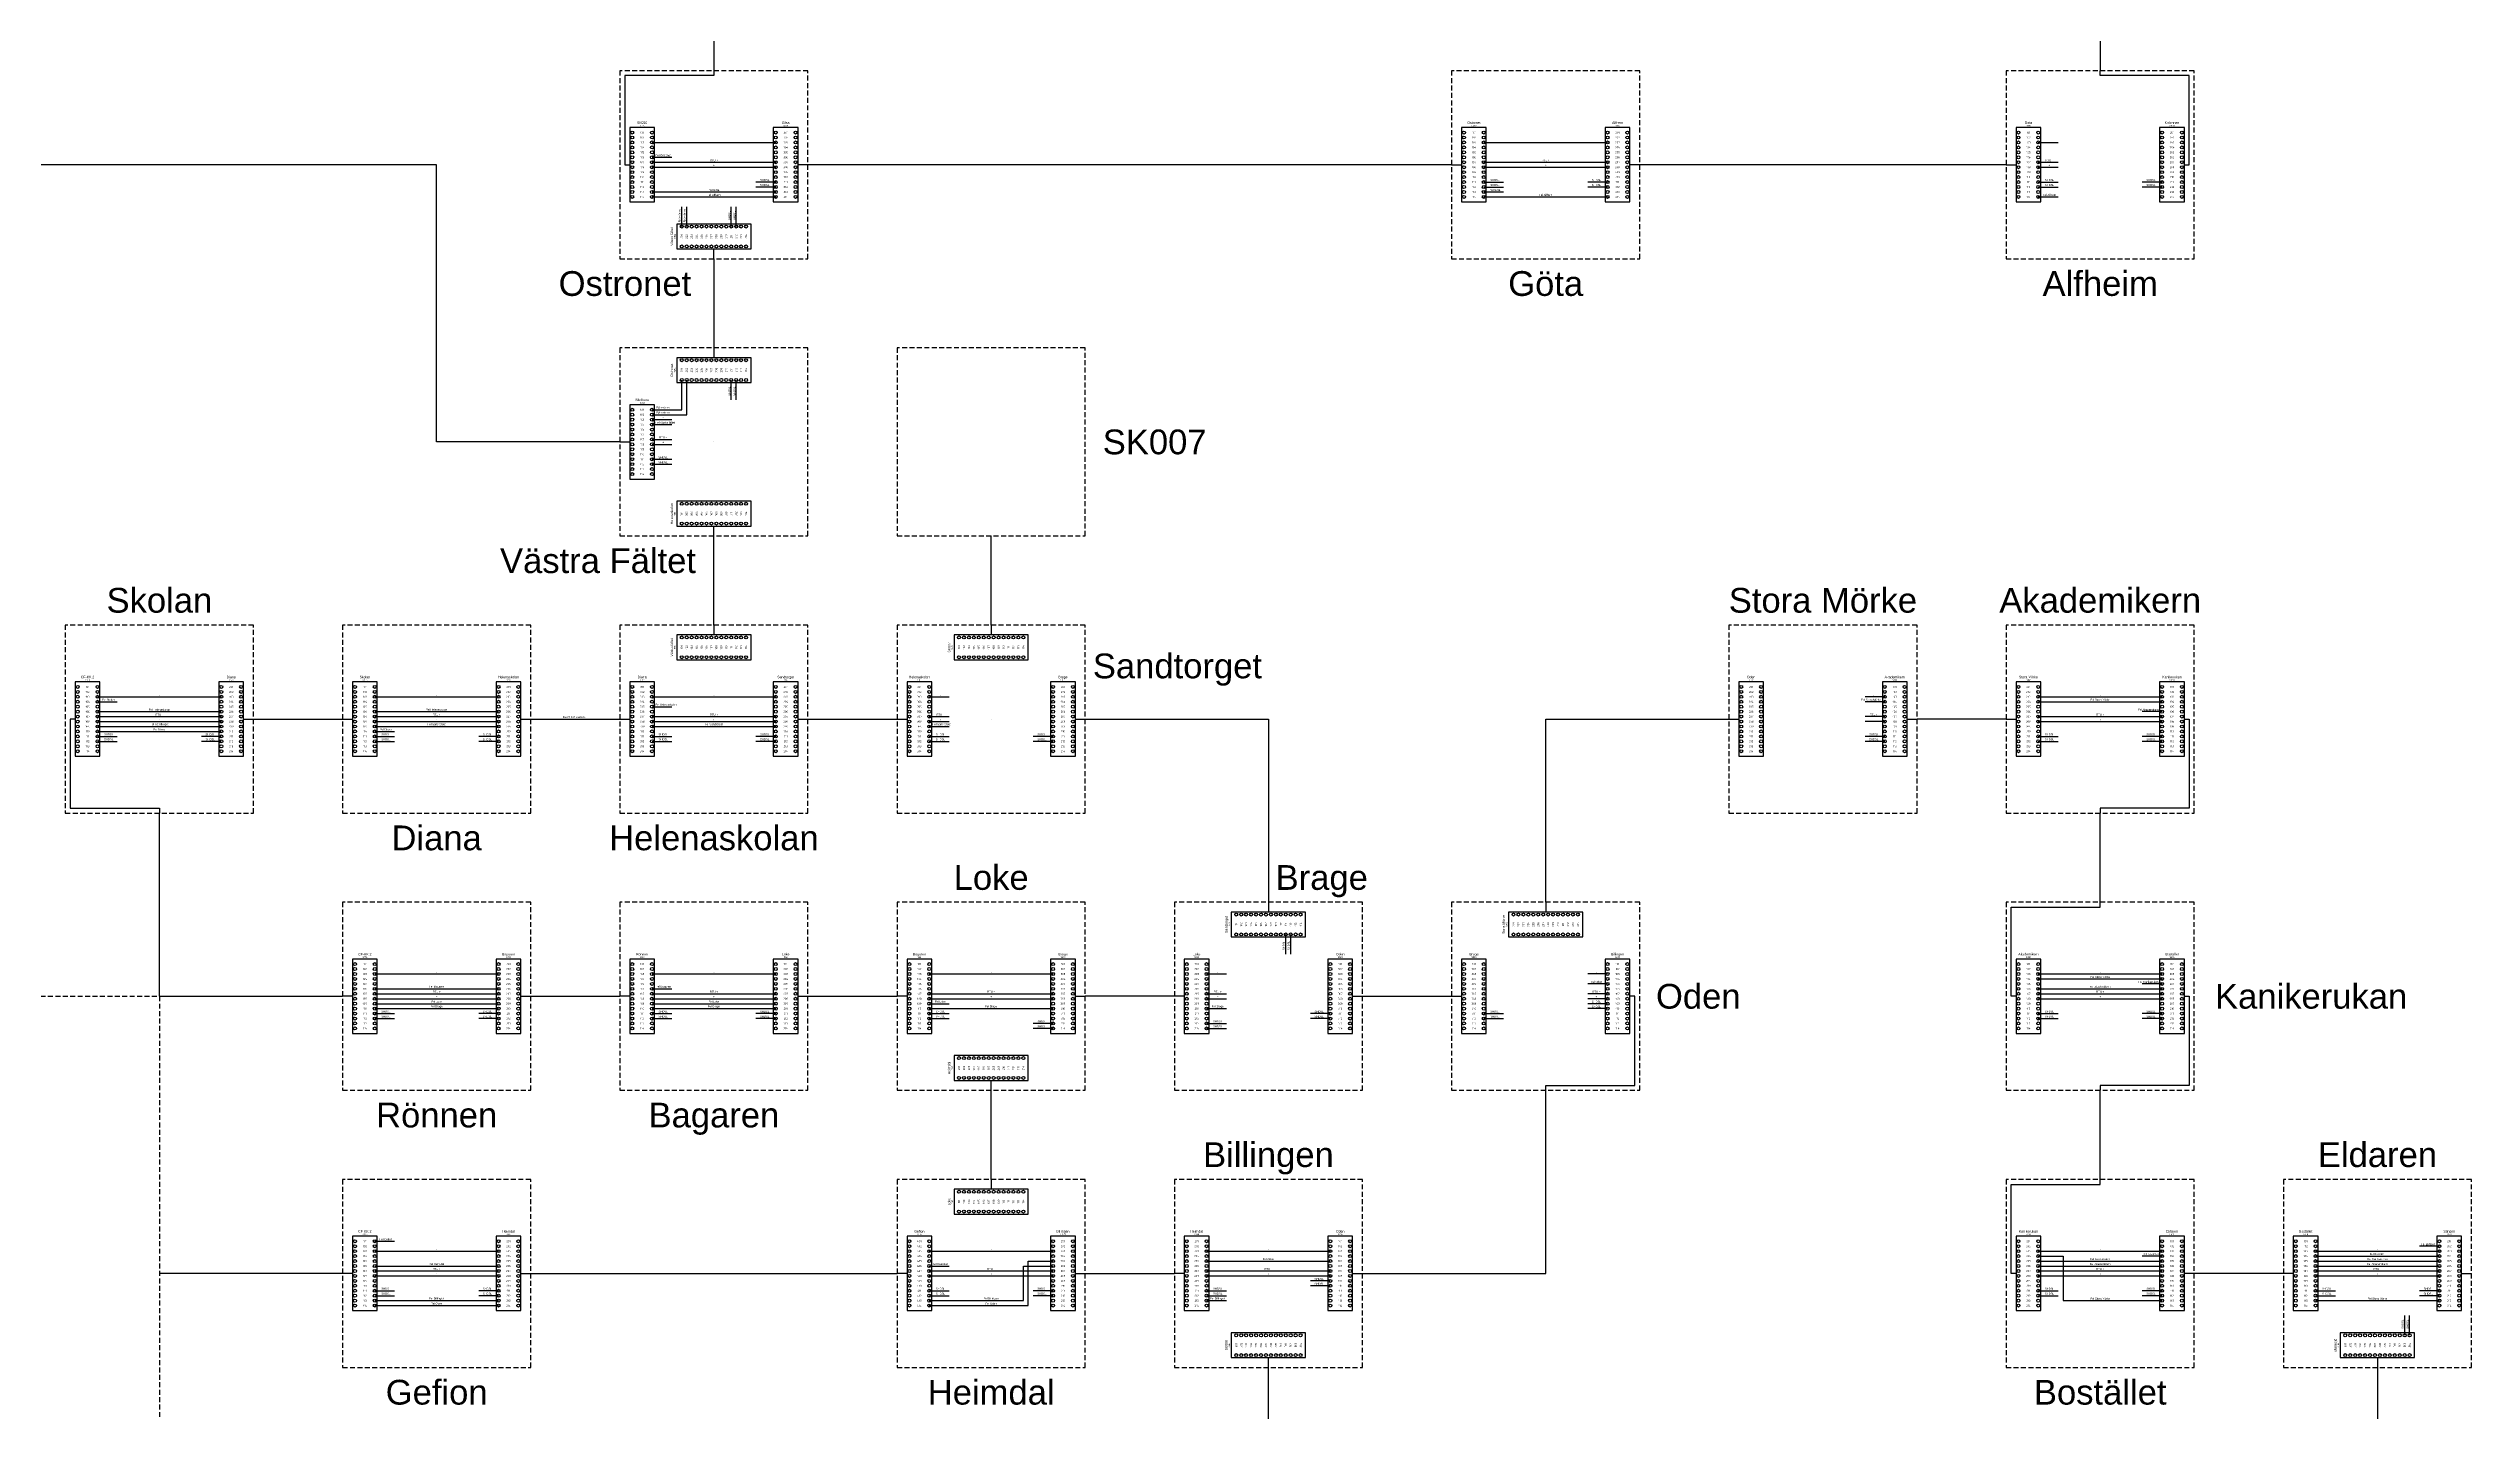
# Model space of a CAD drawing. Header units: millimetres. Extents: x -2095 to -606, y -833 to 1125.
# Drawn here: x -1476.1 to -986.7, y -105.9 to 169.5 of the extents above; entities that cross this region are included whole.
import ezdxf
from ezdxf.enums import TextEntityAlignment as Align

# ---------------------------------------------------------------- set-up
doc = ezdxf.new("R2010")
doc.units = ezdxf.units.MM
doc.header["$MEASUREMENT"] = 0
doc.linetypes.add('DASHEDX2', pattern=[1.5, 1, -0.5])
for name, color, linetype in [('FEL', 1, 'Continuous'), ('Infotext', 7, 'Continuous'), ('Linje', 7, 'Continuous'), ('MINUS', 7, 'Continuous'), ('Ovrigt', 7, 'Continuous'), ('Plint', 7, 'Continuous'), ('PLUS', 7, 'Continuous'), ('RTU+', 7, 'Continuous'), ('SENEA', 3, 'Continuous'), ('Station', 7, 'DASHEDX2')]:
    doc.layers.add(name, color=color, linetype=linetype)
doc.styles.add('plintnummer', font='iso.shx')
doc.styles.get("Standard").update_dxf_attribs({"font": 'arial.ttf'})

# ---------------------------------------------------------------- blocks, each defined once
blk = doc.blocks.new('fstn')
blk.add_lwpolyline([(0, 168), (168, 168), (168, 0), (0, 0)], close=True)
blk.add_attdef('FÖRDELNINGSSTATION', text='', height=20).set_placement((84, 84), align=Align.MIDDLE_CENTER)
blk = doc.blocks.new('stn4')
blk.add_lwpolyline([(-19, -19), (19, -19), (19, 19), (-19, 19)], close=True)
blk.add_attdef('STATIONSNAMN', text='', height=5).set_placement((0, -24), align=Align.MIDDLE_CENTER)
blk = doc.blocks.new('*U5')
for p, q in [((5, 15), (0, 15)), ((0, 15), (0, 0)), ((5, 0), (5, 15)), ((0, 0), (5, 0))]:
    blk.add_line(p, q)
for centre in [(0.5, 14), (0.5, 13), (0.5, 12), (0.5, 11), (0.5, 10), (4.5, 14), (4.5, 13), (4.5, 12), (4.5, 11), (4.5, 10), (0.5, 9), (0.5, 8), (0.5, 7), (0.5, 6), (0.5, 5), (4.5, 9), (4.5, 8), (4.5, 7), (4.5, 6), (4.5, 5), (0.5, 4), (0.5, 3), (0.5, 2), (0.5, 1), (4.5, 4), (4.5, 3), (4.5, 2), (4.5, 1)]:
    blk.add_circle(centre, 0.3)
at = {"lineweight": 5, "char_height": 0.4, "attachment_point": 5, "style": 'plintnummer'}
for s, insert in [('204', (2.5, 11)), ('203', (2.5, 12)), ('205', (2.5, 10)), ('202', (2.5, 13)), ('201', (2.5, 14)), ('208', (2.5, 7)), ('206', (2.5, 9)), ('207', (2.5, 8)), ('209', (2.5, 6)), ('210', (2.5, 5)), ('214', (2.5, 1)), ('212', (2.5, 3)), ('213', (2.5, 2)), ('211', (2.5, 4))]:
    blk.add_mtext_dynamic_manual_height_columns(s, width=1.4076, gutter_width=1, heights=[0], dxfattribs=dict(at, insert=insert))
for tag, height, p in [('KABELNUMMER', 0.3, (2.5, 15.4)), ('TILL', 0.5, (2.5, 16))]:
    blk.add_attdef(tag, text='', height=height).set_placement(p, align=Align.MIDDLE_CENTER)
blk = doc.blocks.new('*U4')
for p, q in [((5, 15), (0, 15)), ((0, 15), (0, 0)), ((5, 0), (5, 15)), ((0, 0), (5, 0))]:
    blk.add_line(p, q)
for centre in [(0.5, 14), (0.5, 13), (0.5, 12), (0.5, 11), (0.5, 10), (4.5, 14), (4.5, 13), (4.5, 12), (4.5, 11), (4.5, 10), (0.5, 9), (0.5, 8), (0.5, 7), (0.5, 6), (0.5, 5), (4.5, 9), (4.5, 8), (4.5, 7), (4.5, 6), (4.5, 5), (0.5, 4), (0.5, 3), (0.5, 2), (0.5, 1), (4.5, 4), (4.5, 3), (4.5, 2), (4.5, 1)]:
    blk.add_circle(centre, 0.3)
at = {"lineweight": 5, "char_height": 0.4, "attachment_point": 5, "style": 'plintnummer'}
for s, insert in [('104', (2.5, 11)), ('103', (2.5, 12)), ('105', (2.5, 10)), ('102', (2.5, 13)), ('101', (2.5, 14)), ('108', (2.5, 7)), ('106', (2.5, 9)), ('107', (2.5, 8)), ('109', (2.5, 6)), ('110', (2.5, 5)), ('114', (2.5, 1)), ('112', (2.5, 3)), ('113', (2.5, 2)), ('111', (2.5, 4))]:
    blk.add_mtext_dynamic_manual_height_columns(s, width=1.4076, gutter_width=1, heights=[0], dxfattribs=dict(at, insert=insert))
for tag, height, p in [('KABELNUMMER', 0.3, (2.5, 15.4)), ('TILL', 0.5, (2.5, 16))]:
    blk.add_attdef(tag, text='', height=height).set_placement(p, align=Align.MIDDLE_CENTER)
blk = doc.blocks.new('*U8')
for p, q in [((5, 15), (0, 15)), ((0, 15), (0, 0)), ((5, 0), (5, 15)), ((0, 0), (5, 0))]:
    blk.add_line(p, q)
for centre in [(0.5, 14), (0.5, 13), (0.5, 12), (0.5, 11), (0.5, 10), (4.5, 14), (4.5, 13), (4.5, 12), (4.5, 11), (4.5, 10), (0.5, 9), (0.5, 8), (0.5, 7), (0.5, 6), (0.5, 5), (4.5, 9), (4.5, 8), (4.5, 7), (4.5, 6), (4.5, 5), (0.5, 4), (0.5, 3), (0.5, 2), (0.5, 1), (4.5, 4), (4.5, 3), (4.5, 2), (4.5, 1)]:
    blk.add_circle(centre, 0.3)
at = {"lineweight": 5, "char_height": 0.4, "attachment_point": 5, "style": 'plintnummer'}
for s, insert in [('304', (2.5, 11)), ('302', (2.5, 13)), ('303', (2.5, 12)), ('305', (2.5, 10)), ('301', (2.5, 14)), ('308', (2.5, 7)), ('309', (2.5, 6)), ('306', (2.5, 9)), ('307', (2.5, 8)), ('310', (2.5, 5)), ('314', (2.5, 1)), ('313', (2.5, 2)), ('312', (2.5, 3)), ('311', (2.5, 4))]:
    blk.add_mtext_dynamic_manual_height_columns(s, width=1.4076, gutter_width=1, heights=[0], dxfattribs=dict(at, insert=insert))
for tag, height, p in [('KABELNUMMER', 0.3, (2.5, 15.4)), ('TILL', 0.5, (2.5, 16))]:
    blk.add_attdef(tag, text='', height=height).set_placement(p, align=Align.MIDDLE_CENTER)
blk = doc.blocks.new('*U9')
for p, q in [((5, 15), (0, 15)), ((0, 15), (0, 0)), ((5, 0), (5, 15)), ((0, 0), (5, 0))]:
    blk.add_line(p, q)
for centre in [(0.5, 14), (0.5, 13), (0.5, 12), (0.5, 11), (0.5, 10), (4.5, 14), (4.5, 13), (4.5, 12), (4.5, 11), (4.5, 10), (0.5, 9), (0.5, 8), (0.5, 7), (0.5, 6), (0.5, 5), (4.5, 9), (4.5, 8), (4.5, 7), (4.5, 6), (4.5, 5), (0.5, 4), (0.5, 3), (0.5, 2), (0.5, 1), (4.5, 4), (4.5, 3), (4.5, 2), (4.5, 1)]:
    blk.add_circle(centre, 0.3)
at = {"lineweight": 5, "char_height": 0.4, "attachment_point": 5, "style": 'plintnummer'}
for s, insert in [('404', (2.5, 11)), ('402', (2.5, 13)), ('403', (2.5, 12)), ('405', (2.5, 10)), ('401', (2.5, 14)), ('408', (2.5, 7)), ('406', (2.5, 9)), ('407', (2.5, 8)), ('409', (2.5, 6)), ('410', (2.5, 5)), ('413', (2.5, 2)), ('414', (2.5, 1)), ('412', (2.5, 3)), ('411', (2.5, 4))]:
    blk.add_mtext_dynamic_manual_height_columns(s, width=1.4076, gutter_width=1, heights=[0], dxfattribs=dict(at, insert=insert))
for tag, height, p in [('KABELNUMMER', 0.3, (2.5, 15.4)), ('TILL', 0.5, (2.5, 16))]:
    blk.add_attdef(tag, text='', height=height).set_placement(p, align=Align.MIDDLE_CENTER)

msp = doc.modelspace()

# ---------------------------------------------------------------- linework, layer by layer
at = {"layer": 'FEL'}
for points in [[(-1354.24, 147.49), (-1350.24, 147.49)], [(-1354.24, 140.49), (-1329.24, 140.49)], [(-1354.24, 139.49), (-1329.24, 139.49)], [(-1186.24, 140.49), (-1182.24, 140.49)], [(-1186.24, 139.49), (-1161.24, 139.49)], [(-1074.24, 139.49), (-1070.24, 139.49)], [(-1354.24, 93.49), (-1350.24, 93.49)], [(-1466.24, 37.49), (-1462.24, 37.49)], [(-1466.24, 35.49), (-1441.24, 35.49)], [(-1410.24, 35.49), (-1385.24, 35.49)], [(-1354.24, 36.49), (-1350.24, 36.49)], [(-1105.24, 37.49), (-1109.24, 37.49)], [(-1074.24, 37.49), (-1049.24, 37.49)], [(-1049.24, 35.49), (-1053.24, 35.49)], [(-1466.24, 32.49), (-1441.24, 32.49)], [(-1466.24, 31.49), (-1441.24, 31.49)], [(-1410.24, 32.49), (-1385.24, 32.49)], [(-1410.24, 31.49), (-1406.24, 31.49)], [(-1354.24, 32.49), (-1329.24, 32.49)], [(-1298.24, 32.49), (-1294.24, 32.49)], [(-1161.24, -19.51), (-1165.24, -19.51)], [(-1074.24, -18.51), (-1049.24, -18.51)], [(-1049.24, -19.51), (-1053.24, -19.51)], [(-1410.24, -20.51), (-1385.24, -20.51)], [(-1410.24, -23.51), (-1385.24, -23.51)], [(-1354.24, -20.51), (-1350.24, -20.51)], [(-1354.24, -23.51), (-1329.24, -23.51)], [(-1298.24, -23.51), (-1294.24, -23.51)], [(-1074.24, -20.51), (-1049.24, -20.51)], [(-1410.24, -24.51), (-1385.24, -24.51)], [(-1354.24, -24.51), (-1329.24, -24.51)], [(-1298.24, -24.51), (-1273.24, -24.51)], [(-1242.24, -24.51), (-1238.24, -24.51)], [(-1410.24, -71.51), (-1406.24, -71.51)], [(-993.24, -72.51), (-997.24, -72.51)], [(-1410.24, -76.51), (-1385.24, -76.51)], [(-1298.24, -84.51), (-1278.24, -84.51), (-1278.24, -75.51), (-1273.24, -75.51)], [(-1298.24, -76.51), (-1294.24, -76.51)], [(-1298.24, -83.51), (-1279.24, -83.51), (-1279.24, -76.51), (-1273.24, -76.51)], [(-1242.24, -75.51), (-1217.24, -75.51)], [(-1074.24, -74.51), (-1069.24, -74.51), (-1069.24, -83.51), (-1049.24, -83.51)], [(-1074.24, -75.51), (-1049.24, -75.51)], [(-1074.24, -76.51), (-1049.24, -76.51)], [(-1049.24, -74.51), (-1053.24, -74.51)], [(-1018.24, -74.51), (-993.24, -74.51)], [(-1018.24, -75.51), (-993.24, -75.51)], [(-1018.24, -76.51), (-993.24, -76.51)], [(-1410.24, -83.51), (-1385.24, -83.51)], [(-1410.24, -84.51), (-1385.24, -84.51)], [(-1242.24, -83.51), (-1238.24, -83.51)], [(-1018.24, -83.51), (-993.24, -83.51)]]:
    msp.add_lwpolyline(points, dxfattribs=at)
at = {"layer": 'Linje'}
msp.add_lwpolyline([(-1546.74, 201.99), (-1519.74, 201.99, -0.5), (-1499.74, 201.99), (-1341.74, 201.99), (-1341.74, 201.99), (-1341.74, 164.99)], format="xyb", dxfattribs=at)
for points in [[(-1061.74, 182.99), (-1061.74, 164.99)], [(-1341.74, 164.99), (-1341.74, 163.99), (-1359.74, 163.99), (-1359.74, 145.99), (-1358.74, 145.99)], [(-1044.74, 145.99), (-1043.74, 145.99), (-1043.74, 163.99), (-1061.74, 163.99), (-1061.74, 164.99)], [(-1360.74, 89.99), (-1397.74, 89.99), (-1397.74, 145.99), (-1490.74, 145.99)], [(-1341.74, 145.99), (-1341.74, 145.99)], [(-1322.74, 145.99), (-1324.74, 145.99)], [(-1192.74, 145.99), (-1322.74, 145.99)], [(-1192.74, 145.99), (-1190.74, 145.99)], [(-1173.74, 145.99), (-1173.74, 145.99)], [(-1154.74, 145.99), (-1156.74, 145.99)], [(-1080.74, 145.99), (-1154.74, 145.99)], [(-1080.74, 145.99), (-1078.74, 145.99)], [(-1071.99, 145.99), (-1071.99, 145.99)], [(-1341.74, 126.99), (-1341.74, 128.99)], [(-1341.74, 126.99), (-1341.74, 108.99)], [(-1341.74, 108.99), (-1341.74, 106.99)], [(-1360.74, 89.99), (-1358.74, 89.99)], [(-1341.74, 70.99), (-1341.74, 72.99)], [(-1341.74, 52.99), (-1341.74, 70.99)], [(-1285.74, 52.99), (-1285.74, 70.99)], [(-1341.74, 52.99), (-1341.74, 50.99)], [(-1285.74, 52.99), (-1285.74, 50.99)], [(-1470.74, 33.99), (-1471.74, 33.99), (-1471.74, 15.99), (-1453.74, 15.99), (-1453.74, 14.99)], [(-1453.74, 33.99), (-1453.74, 33.99)], [(-1436.74, 33.99), (-1434.74, 33.99)], [(-1434.74, 33.99), (-1416.74, 33.99)], [(-1416.74, 33.99), (-1414.74, 33.99)], [(-1397.74, 33.99), (-1397.74, 33.99)], [(-1380.74, 33.99), (-1378.74, 33.99)], [(-1378.74, 33.99), (-1360.74, 33.99)], [(-1360.74, 33.99), (-1358.74, 33.99)], [(-1341.74, 33.99), (-1341.74, 33.99)], [(-1324.74, 33.99), (-1322.74, 33.99)], [(-1322.74, 33.99), (-1304.74, 33.99)], [(-1304.74, 33.99), (-1302.74, 33.99)], [(-1285.74, 33.99), (-1285.74, 33.99)], [(-1268.74, 33.99), (-1266.74, 33.99)], [(-1266.74, 33.99), (-1229.74, 33.99), (-1229.74, -3.01)], [(-1173.74, -3.01), (-1173.74, 33.99), (-1136.74, 33.99)], [(-1136.74, 33.99), (-1134.74, 33.99)], [(-1100.74, 33.99), (-1098.74, 33.99)], [(-1080.74, 33.99), (-1098.74, 33.99)], [(-1080.74, 33.99), (-1078.74, 33.99)], [(-1061.74, 33.99), (-1061.74, 33.99)], [(-1044.74, 33.99), (-1043.74, 33.99), (-1043.74, 15.99), (-1061.74, 15.99), (-1061.74, 14.99)], [(-1453.74, -22.01), (-1453.74, 14.99)], [(-1061.74, -3.01), (-1061.74, 14.99)], [(-1229.74, -3.01), (-1229.74, -5.01)], [(-1173.74, -3.01), (-1173.74, -5.01)], [(-1078.74, -22.01), (-1079.74, -22.01), (-1079.74, -4.01), (-1061.74, -4.01), (-1061.74, -3.01)], [(-1453.74, -22.01), (-1416.74, -22.01)], [(-1414.74, -22.01), (-1416.74, -22.01)], [(-1397.74, -22.01), (-1397.74, -22.01)], [(-1380.74, -22.01), (-1378.74, -22.01)], [(-1378.74, -22.01), (-1360.74, -22.01)], [(-1358.74, -22.01), (-1360.74, -22.01)], [(-1341.74, -22.01), (-1341.74, -22.01)], [(-1324.74, -22.01), (-1322.74, -22.01)], [(-1322.74, -22.01), (-1304.74, -22.01)], [(-1302.74, -22.01), (-1304.74, -22.01)], [(-1285.74, -22.01), (-1285.74, -22.01)], [(-1268.74, -22.01), (-1266.74, -22.01)], [(-1248.74, -22.01), (-1266.74, -22.01)], [(-1246.74, -22.01), (-1248.74, -22.01)], [(-1212.74, -22.01), (-1210.74, -22.01)], [(-1210.74, -22.01), (-1192.74, -22.01)], [(-1192.74, -22.01), (-1190.74, -22.01)], [(-1173.74, -41.01), (-1173.74, -40.01), (-1155.74, -40.01), (-1155.74, -22.01), (-1156.74, -22.01)], [(-1061.74, -22.01), (-1061.74, -22.01)], [(-1044.74, -22.01), (-1043.74, -22.01), (-1043.74, -40.01), (-1061.74, -40.01), (-1061.74, -41.01)], [(-1285.74, -41.01), (-1285.74, -39.01)], [(-1285.74, -59.01), (-1285.74, -41.01)], [(-1210.74, -78.01), (-1173.74, -78.01), (-1173.74, -41.01)], [(-1061.74, -59.01), (-1061.74, -41.01)], [(-1285.74, -59.01), (-1285.74, -61.01)], [(-1078.74, -78.01), (-1079.74, -78.01), (-1079.74, -60.01), (-1061.74, -60.01), (-1061.74, -59.01)], [(-1416.74, -78.01), (-1453.74, -78.01), (-1453.74, -78.01)], [(-1414.74, -78.01), (-1416.74, -78.01)], [(-1397.74, -78.01), (-1397.74, -78.01)], [(-1380.74, -78.01), (-1378.74, -78.01)], [(-1378.74, -78.01), (-1304.74, -78.01)], [(-1302.74, -78.01), (-1304.74, -78.01)], [(-1285.74, -78.01), (-1285.74, -78.01)], [(-1268.74, -78.01), (-1266.74, -78.01)], [(-1266.74, -78.01), (-1248.74, -78.01)], [(-1246.74, -78.01), (-1248.74, -78.01)], [(-1229.74, -78.01), (-1229.74, -78.01)], [(-1212.74, -78.01), (-1210.74, -78.01)], [(-1061.74, -78.01), (-1061.74, -78.01)], [(-1042.74, -78.01), (-1044.74, -78.01)], [(-1024.74, -78.01), (-1042.74, -78.01)], [(-1022.74, -78.01), (-1024.74, -78.01)], [(-1005.74, -78.01), (-1005.74, -78.01)], [(-988.74, -78.01), (-986.74, -78.01)], [(-1229.74, -97.01), (-1229.74, -95.01)], [(-1229.74, -115.01), (-1229.74, -97.01)], [(-1005.74, -95.01), (-1005.74, -97.01)], [(-1005.74, -97.01), (-1005.74, -115.01)]]:
    msp.add_lwpolyline(points, dxfattribs=at)
for points in [[(-1341.74, 145.99), (-1341.74, 145.99)], [(-1173.74, 145.99), (-1173.74, 145.99)], [(-1071.99, 145.99), (-1071.99, 145.99)], [(-1341.74, 89.99), (-1341.74, 89.99)], [(-1453.74, 33.99), (-1453.74, 33.99)], [(-1397.74, 33.99), (-1397.74, 33.99)], [(-1341.74, 33.99), (-1341.74, 33.99)], [(-1341.74, 33.99), (-1341.74, 33.99)], [(-1285.74, 33.99), (-1285.74, 33.99)], [(-1285.74, 33.99), (-1285.74, 33.99)], [(-1285.74, 33.99), (-1285.74, 33.99)], [(-1061.74, 33.99), (-1061.74, 33.99)], [(-1397.74, -22.01), (-1397.74, -22.01)], [(-1341.74, -22.01), (-1341.74, -22.01)], [(-1285.74, -22.01), (-1285.74, -22.01)], [(-1061.74, -22.01), (-1061.74, -22.01)], [(-1397.74, -78.01), (-1397.74, -78.01)], [(-1285.74, -78.01), (-1285.74, -78.01)], [(-1229.74, -78.01), (-1229.74, -78.01)], [(-1229.74, -78.01), (-1229.74, -78.01)], [(-1061.74, -78.01), (-1061.74, -78.01)]]:
    msp.add_lwpolyline(points, close=True, dxfattribs=at)
at = {"layer": 'MINUS'}
for points in [[(-1354.24, 150.49), (-1329.23, 150.49)], [(-1186.24, 150.49), (-1161.23, 150.49)], [(-1074.24, 150.49), (-1070.24, 150.49)], [(-1354.24, 94.49), (-1350.24, 94.49)], [(-1466.24, 38.49), (-1441.23, 38.49)], [(-1410.24, 38.49), (-1385.23, 38.49)], [(-1354.24, 38.49), (-1329.23, 38.49)], [(-1298.24, 38.49), (-1294.24, 38.49)], [(-1105.24, 38.49), (-1109.24, 38.49)], [(-1074.24, 38.49), (-1049.23, 38.49)], [(-1410.24, -17.51), (-1385.23, -17.51)], [(-1354.24, -17.51), (-1329.23, -17.51)], [(-1298.24, -17.51), (-1273.23, -17.51)], [(-1242.24, -17.51), (-1238.24, -17.51)], [(-1161.24, -17.51), (-1165.24, -17.51)], [(-1074.24, -17.51), (-1049.23, -17.51)], [(-1410.24, -73.51), (-1385.23, -73.51)], [(-1298.24, -73.51), (-1273.23, -73.51)], [(-1242.24, -73.51), (-1217.23, -73.51)], [(-1074.24, -73.51), (-1049.23, -73.51)], [(-1018.24, -73.51), (-993.23, -73.51)]]:
    msp.add_lwpolyline(points, dxfattribs=at)
at = {"layer": 'Ovrigt'}
for points in [[(-1348.24, 133.49), (-1348.24, 137.49)], [(-1347.24, 133.49), (-1347.24, 137.49)], [(-1354.24, 96.49), (-1348.24, 96.49), (-1348.24, 102.49)], [(-1354.24, 95.49), (-1347.24, 95.49), (-1347.24, 102.49)]]:
    msp.add_lwpolyline(points, dxfattribs=at)
at = {"layer": 'PLUS'}
for points in [[(-1354.24, 145.49), (-1329.23, 145.49)], [(-1186.24, 145.49), (-1161.23, 145.49)], [(-1074.24, 145.49), (-1070.24, 145.49)], [(-1354.24, 89.49), (-1350.24, 89.49)], [(-1466.24, 33.49), (-1441.23, 33.49)], [(-1410.24, 33.49), (-1385.23, 33.49)], [(-1354.24, 33.49), (-1329.23, 33.49)], [(-1298.24, 33.49), (-1294.24, 33.49)], [(-1105.24, 33.49), (-1109.24, 33.49)], [(-1074.24, 33.49), (-1049.23, 33.49)], [(-1410.24, -22.51), (-1385.23, -22.51)], [(-1354.24, -22.51), (-1329.23, -22.51)], [(-1298.24, -22.51), (-1273.23, -22.51)], [(-1242.24, -22.51), (-1238.24, -22.51)], [(-1161.24, -22.51), (-1165.24, -22.51)], [(-1074.24, -22.51), (-1049.23, -22.51)], [(-1410.24, -78.51), (-1385.23, -78.51)], [(-1298.24, -78.51), (-1273.23, -78.51)], [(-1242.24, -78.51), (-1217.23, -78.51)], [(-1074.24, -78.51), (-1049.23, -78.51)], [(-1018.24, -78.51), (-993.23, -78.51)]]:
    msp.add_lwpolyline(points, dxfattribs=at)
at = {"layer": 'RTU+'}
for points in [[(-1354.24, 146.49), (-1329.23, 146.49)], [(-1186.24, 146.49), (-1161.23, 146.49)], [(-1074.24, 146.49), (-1070.24, 146.49)], [(-1354.24, 90.49), (-1350.24, 90.49)], [(-1466.24, 34.49), (-1441.23, 34.49)], [(-1410.24, 34.49), (-1385.23, 34.49)], [(-1354.24, 34.49), (-1329.23, 34.49)], [(-1298.24, 34.49), (-1294.24, 34.49)], [(-1105.24, 34.49), (-1109.24, 34.49)], [(-1074.24, 34.49), (-1049.23, 34.49)], [(-1410.24, -21.51), (-1385.23, -21.51)], [(-1354.24, -21.51), (-1329.23, -21.51)], [(-1298.24, -21.51), (-1273.23, -21.51)], [(-1242.24, -21.51), (-1238.24, -21.51)], [(-1161.24, -21.51), (-1165.24, -21.51)], [(-1074.24, -21.51), (-1049.23, -21.51)], [(-1410.24, -77.51), (-1385.23, -77.51)], [(-1298.24, -77.51), (-1273.23, -77.51)], [(-1242.24, -77.51), (-1217.23, -77.51)], [(-1074.24, -77.51), (-1049.23, -77.51)], [(-1018.24, -77.51), (-993.23, -77.51)]]:
    msp.add_lwpolyline(points, dxfattribs=at)
at = {"layer": 'SENEA'}
for points in [[(-1329.24, 142.49), (-1333.24, 142.49)], [(-1186.24, 142.49), (-1182.24, 142.49)], [(-1161.24, 142.49), (-1165.24, 142.49)], [(-1074.24, 142.49), (-1070.24, 142.49)], [(-1049.24, 142.49), (-1053.24, 142.49)], [(-1338.24, 133.49), (-1338.24, 137.49)], [(-1337.24, 133.49), (-1337.24, 137.49)], [(-1329.24, 141.49), (-1333.24, 141.49)], [(-1186.24, 141.49), (-1182.24, 141.49)], [(-1161.24, 141.49), (-1165.24, 141.49)], [(-1074.24, 141.49), (-1070.24, 141.49)], [(-1049.24, 141.49), (-1053.24, 141.49)], [(-1338.24, 98.49), (-1338.24, 102.49)], [(-1337.24, 98.49), (-1337.24, 102.49)], [(-1354.24, 86.49), (-1350.24, 86.49)], [(-1354.24, 85.49), (-1350.24, 85.49)], [(-1466.24, 30.49), (-1462.24, 30.49)], [(-1466.24, 29.49), (-1462.24, 29.49)], [(-1441.24, 30.49), (-1445.24, 30.49)], [(-1441.24, 29.49), (-1445.24, 29.49)], [(-1410.24, 30.49), (-1406.24, 30.49)], [(-1410.24, 29.49), (-1406.24, 29.49)], [(-1385.24, 30.49), (-1389.24, 30.49)], [(-1385.24, 29.49), (-1389.24, 29.49)], [(-1354.24, 30.49), (-1350.24, 30.49)], [(-1354.24, 29.49), (-1350.24, 29.49)], [(-1329.24, 30.49), (-1333.24, 30.49)], [(-1329.24, 29.49), (-1333.24, 29.49)], [(-1298.24, 30.49), (-1294.24, 30.49)], [(-1298.24, 29.49), (-1294.24, 29.49)], [(-1273.24, 30.49), (-1277.24, 30.49)], [(-1273.24, 29.49), (-1277.24, 29.49)], [(-1105.24, 30.49), (-1109.24, 30.49)], [(-1105.24, 29.49), (-1109.24, 29.49)], [(-1074.24, 30.49), (-1070.24, 30.49)], [(-1074.24, 29.49), (-1070.24, 29.49)], [(-1049.24, 30.49), (-1053.24, 30.49)], [(-1049.24, 29.49), (-1053.24, 29.49)], [(-1226.24, -13.51), (-1226.24, -9.51)], [(-1225.24, -13.51), (-1225.24, -9.51)], [(-1161.24, -23.51), (-1165.24, -23.51)], [(-1410.24, -25.51), (-1406.24, -25.51)], [(-1410.24, -26.51), (-1406.24, -26.51)], [(-1385.24, -25.51), (-1389.24, -25.51)], [(-1385.24, -26.51), (-1389.24, -26.51)], [(-1354.24, -25.51), (-1350.24, -25.51)], [(-1354.24, -26.51), (-1350.24, -26.51)], [(-1329.24, -25.51), (-1333.24, -25.51)], [(-1329.24, -26.51), (-1333.24, -26.51)], [(-1298.24, -25.51), (-1294.24, -25.51)], [(-1298.24, -26.51), (-1294.24, -26.51)], [(-1273.24, -27.51), (-1277.24, -27.51)], [(-1273.24, -28.51), (-1277.24, -28.51)], [(-1242.24, -27.51), (-1238.24, -27.51)], [(-1242.24, -28.51), (-1238.24, -28.51)], [(-1217.24, -25.51), (-1221.24, -25.51)], [(-1217.24, -26.51), (-1221.24, -26.51)], [(-1186.24, -25.51), (-1182.24, -25.51)], [(-1186.24, -26.51), (-1182.24, -26.51)], [(-1161.24, -24.51), (-1165.24, -24.51)], [(-1074.24, -25.51), (-1070.24, -25.51)], [(-1074.24, -26.51), (-1070.24, -26.51)], [(-1049.24, -25.51), (-1053.24, -25.51)], [(-1049.24, -26.51), (-1053.24, -26.51)], [(-1410.24, -81.51), (-1406.24, -81.51)], [(-1410.24, -82.51), (-1406.24, -82.51)], [(-1385.24, -81.51), (-1389.24, -81.51)], [(-1385.24, -82.51), (-1389.24, -82.51)], [(-1298.24, -81.51), (-1294.24, -81.51)], [(-1298.24, -82.51), (-1294.24, -82.51)], [(-1273.24, -81.51), (-1277.24, -81.51)], [(-1273.24, -82.51), (-1277.24, -82.51)], [(-1242.24, -81.51), (-1238.24, -81.51)], [(-1242.24, -82.51), (-1238.24, -82.51)], [(-1217.24, -79.51), (-1221.24, -79.51)], [(-1217.24, -80.51), (-1221.24, -80.51)], [(-1074.24, -81.51), (-1070.24, -81.51)], [(-1074.24, -82.51), (-1070.24, -82.51)], [(-1049.24, -81.51), (-1053.24, -81.51)], [(-1049.24, -82.51), (-1053.24, -82.51)], [(-1018.24, -81.51), (-1014.24, -81.51)], [(-1018.24, -82.51), (-1014.24, -82.51)], [(-993.24, -81.51), (-997.24, -81.51)], [(-993.24, -82.51), (-997.24, -82.51)], [(-1000.24, -90.51), (-1000.24, -86.51)], [(-999.24, -90.51), (-999.24, -86.51)]]:
    msp.add_lwpolyline(points, dxfattribs=at)

# ---------------------------------------------------------------- block references
at = {"layer": 'Plint'}
for name, p, values in [('*U4', (-1358.74, 138.49), {'TILL': 'SK010', 'KABELNUMMER': 'S170'}), ('*U8', (-1329.74, 138.49), {'TILL': 'Göta', 'KABELNUMMER': 'S396'}), ('*U4', (-1190.74, 138.49), {'TILL': 'Ostronet', 'KABELNUMMER': 'S396'}), ('*U5', (-1161.74, 138.49), {'TILL': 'Alfhem', 'KABELNUMMER': 'S419'}), ('*U4', (-1078.74, 138.49), {'TILL': 'Göta', 'KABELNUMMER': 'S419'}), ('*U5', (-1049.74, 138.49), {'TILL': 'Kolonnen', 'KABELNUMMER': 'S430'}), ('*U4', (-1358.74, 82.49), {'TILL': 'Skoltuna', 'KABELNUMMER': 'S134'}), ('*U4', (-1470.74, 26.49), {'TILL': 'CF-KK 2', 'KABELNUMMER': 'S115'}), ('*U5', (-1441.74, 26.49), {'TILL': 'Diana', 'KABELNUMMER': 'S570'}), ('*U4', (-1414.74, 26.49), {'TILL': 'Skolan', 'KABELNUMMER': 'S115'}), ('*U5', (-1385.74, 26.49), {'TILL': 'Helenaskolan', 'KABELNUMMER': 'S617'}), ('*U8', (-1358.74, 26.49), {'TILL': 'Diana', 'KABELNUMMER': 'S115'}), ('*U5', (-1329.74, 26.49), {'TILL': 'Sandtorget', 'KABELNUMMER': 'S60'}), ('*U8', (-1302.74, 26.49), {'TILL': 'Helenaskolan', 'KABELNUMMER': 'S60'}), ('*U5', (-1273.74, 26.49), {'TILL': 'Brage', 'KABELNUMMER': 'S514'}), ('*U5', (-1134.74, 26.49), {'TILL': 'Oden', 'KABELNUMMER': 'S233'}), ('*U4', (-1105.74, 26.49), {'TILL': 'Akademikern', 'KABELNUMMER': 'S488'}), ('*U5', (-1078.74, 26.49), {'TILL': 'Stora Mörke', 'KABELNUMMER': 'S488'}), ('*U4', (-1049.74, 26.49), {'TILL': 'Kanikerukan', 'KABELNUMMER': 'S550'}), ('*U4', (-1414.74, -29.51), {'TILL': 'CF-KK 2', 'KABELNUMMER': 'S771'}), ('*U5', (-1385.74, -29.51), {'TILL': 'Bagaren', 'KABELNUMMER': 'S769'}), ('*U4', (-1358.74, -29.51), {'TILL': 'Rönnen', 'KABELNUMMER': 'S316'}), ('*U5', (-1329.74, -29.51), {'TILL': 'Loke', 'KABELNUMMER': 'S68'}), ('*U4', (-1302.74, -29.51), {'TILL': 'Bagaren', 'KABELNUMMER': 'S68'}), ('*U8', (-1273.74, -29.51), {'TILL': 'Brage', 'KABELNUMMER': 'S192'}), ('*U5', (-1246.74, -29.51), {'TILL': 'Loke', 'KABELNUMMER': 'S989'}), ('*U8', (-1217.74, -29.51), {'TILL': 'Oden', 'KABELNUMMER': 'S500'}), ('*U8', (-1190.74, -29.51), {'TILL': 'Brage', 'KABELNUMMER': 'S500'}), ('*U4', (-1161.74, -29.51), {'TILL': 'Billingen', 'KABELNUMMER': 'S233'}), ('*U4', (-1078.74, -29.51), {'TILL': 'Akademikern', 'KABELNUMMER': 'S550'}), ('*U5', (-1049.74, -29.51), {'TILL': 'Bostället', 'KABELNUMMER': 'S156'}), ('*U4', (-1414.74, -85.51), {'TILL': 'CF-KK 2', 'KABELNUMMER': 'S175'}), ('*U5', (-1385.74, -85.51), {'TILL': 'Heimdal', 'KABELNUMMER': 'S568'}), ('*U9', (-1302.74, -85.51), {'TILL': 'Gefion', 'KABELNUMMER': 'S175'}), ('*U5', (-1273.74, -85.51), {'TILL': 'Billingen', 'KABELNUMMER': 'S233'}), ('*U5', (-1246.74, -85.51), {'TILL': 'Heimdal', 'KABELNUMMER': 'S348'}), ('*U4', (-1217.74, -85.51), {'TILL': 'Oden', 'KABELNUMMER': 'S233'}), ('*U5', (-1078.74, -85.51), {'TILL': 'Kanikerukan', 'KABELNUMMER': 'S136'}), ('*U4', (-1049.74, -85.51), {'TILL': 'Eldaren', 'KABELNUMMER': 'S511'}), ('*U4', (-1022.74, -85.51), {'TILL': 'Bostället', 'KABELNUMMER': 'S136'}), ('*U5', (-993.74, -85.51), {'TILL': 'Stinsen', 'KABELNUMMER': 'S152'})]:
    msp.add_blockref(name, p, dxfattribs=at).add_auto_attribs(values)
for name, p, rotation, values in [('*U5', (-1334.24, 128.99), 90.00000000000001, {'TILL': 'Västra fältet', 'KABELNUMMER': 'S154'}), ('*U5', (-1334.24, 101.99), 90.00000000000001, {'TILL': 'Ostronet', 'KABELNUMMER': 'S154'}), ('*U8', (-1334.24, 72.99), 90.00000000000001, {'TILL': 'Helenaskolan', 'KABELNUMMER': 'S50'}), ('*U4', (-1334.24, 45.99), 90.00000000000001, {'TILL': 'Västra fältet', 'KABELNUMMER': 'S50'}), ('*U4', (-1278.24, 45.99), 90.00000000000001, {'TILL': 'SK007', 'KABELNUMMER': 'S517'}), ('*U4', (-1222.24, -10.01), 90.00000000000001, {'TILL': 'Sandtorget', 'KABELNUMMER': 'S60'}), ('*U5', (-1166.24, -10.01), 89.99999999999999, {'TILL': 'Stora Mörke', 'KABELNUMMER': 'S502'}), ('*U5', (-1278.24, -39.01), 90.00000000000001, {'TILL': 'Heimdal', 'KABELNUMMER': 'S94'}), ('*U4', (-1278.24, -66.01), 90.00000000000001, {'TILL': 'Loke', 'KABELNUMMER': 'S94'}), ('*U8', (-1222.24, -95.01), 90.00000000000001, {'TILL': 'SK008', 'KABELNUMMER': 'S496'}), ('*U8', (-998.24, -95.01), 90.00000000000001, {'TILL': 'Mariesjö', 'KABELNUMMER': 'S204'})]:
    msp.add_blockref(name, p, dxfattribs=dict(at, rotation=rotation)).add_auto_attribs(values)
at = {"layer": 'Station'}
ref = msp.add_blockref('stn4', (-1341.74, 145.99), dxfattribs=at)
ref.add_attrib('STATIONSNAMN', 'Ostronet', dxfattribs={"layer": '0', "height": 5}).set_placement((-1359.71, 121.99), align=Align.MIDDLE_CENTER)
for name, p, values in [('stn4', (-1173.74, 145.99), {'STATIONSNAMN': 'Göta'}), ('stn4', (-1061.74, 145.99), {'STATIONSNAMN': 'Alfheim'}), ('stn4', (-1397.74, 33.99), {'STATIONSNAMN': 'Diana'}), ('stn4', (-1341.74, 33.99), {'STATIONSNAMN': 'Helenaskolan'}), ('stn4', (-1397.74, -22.01), {'STATIONSNAMN': 'Rönnen'}), ('stn4', (-1341.74, -22.01), {'STATIONSNAMN': 'Bagaren'}), ('fstn', (-1621.74, -190.01), {'FÖRDELNINGSSTATION': 'CF'}), ('stn4', (-1397.74, -78.01), {'STATIONSNAMN': 'Gefion'}), ('stn4', (-1285.74, -78.01), {'STATIONSNAMN': 'Heimdal'}), ('stn4', (-1061.74, -78.01), {'STATIONSNAMN': 'Bostället'})]:
    msp.add_blockref(name, p, dxfattribs=at).add_auto_attribs(values)
ref = msp.add_blockref('stn4', (-1341.74, 89.99), dxfattribs=at)
ref.add_attrib('STATIONSNAMN', 'Västra Fältet', dxfattribs={"layer": '0', "height": 5}).set_placement((-1365.15, 65.99), align=Align.MIDDLE_CENTER)
ref = msp.add_blockref('stn4', (-1285.74, 89.99), dxfattribs=at)
ref.add_attrib('STATIONSNAMN', 'SK007', dxfattribs={"layer": '0', "height": 5}).set_placement((-1252.72, 89.99), align=Align.MIDDLE_CENTER)
ref = msp.add_blockref('stn4', (-1453.74, 33.99), dxfattribs=at)
ref.add_attrib('STATIONSNAMN', 'Skolan', dxfattribs={"layer": '0', "height": 5}).set_placement((-1453.74, 57.99), align=Align.MIDDLE_CENTER)
ref = msp.add_blockref('stn4', (-1117.74, 33.99), dxfattribs=at)
ref.add_attrib('STATIONSNAMN', 'Stora Mörke', dxfattribs={"layer": '0', "height": 5}).set_placement((-1117.74, 57.99), align=Align.MIDDLE_CENTER)
ref = msp.add_blockref('stn4', (-1061.74, 33.99), dxfattribs=at)
ref.add_attrib('STATIONSNAMN', 'Akademikern', dxfattribs={"layer": '0', "height": 5}).set_placement((-1061.74, 57.99), align=Align.MIDDLE_CENTER)
ref = msp.add_blockref('stn4', (-1285.74, 33.99), dxfattribs=at)
ref.add_attrib('STATIONSNAMN', 'Sandtorget', dxfattribs={"layer": '0', "height": 5}).set_placement((-1248.12, 44.73), align=Align.MIDDLE_CENTER)
ref = msp.add_blockref('stn4', (-1285.74, -22.01), dxfattribs=at)
ref.add_attrib('STATIONSNAMN', 'Loke', dxfattribs={"layer": '0', "height": 5}).set_placement((-1285.74, 1.99), align=Align.MIDDLE_CENTER)
ref = msp.add_blockref('stn4', (-1229.74, -22.01), dxfattribs=at)
ref.add_attrib('STATIONSNAMN', 'Brage', dxfattribs={"layer": '0', "height": 5}).set_placement((-1218.97, 1.99), align=Align.MIDDLE_CENTER)
ref = msp.add_blockref('stn4', (-1173.74, -22.01), dxfattribs=at)
ref.add_attrib('STATIONSNAMN', 'Oden', dxfattribs={"layer": '0', "height": 5}).set_placement((-1142.92, -22.01), align=Align.MIDDLE_CENTER)
ref = msp.add_blockref('stn4', (-1061.74, -22.01), dxfattribs=at)
ref.add_attrib('STATIONSNAMN', 'Kanikerukan', dxfattribs={"layer": '0', "height": 5}).set_placement((-1019.14, -22.01), align=Align.MIDDLE_CENTER)
ref = msp.add_blockref('stn4', (-1229.74, -78.01), dxfattribs=at)
ref.add_attrib('STATIONSNAMN', 'Billingen', dxfattribs={"layer": '0', "height": 5}).set_placement((-1229.74, -54.01), align=Align.MIDDLE_CENTER)
ref = msp.add_blockref('stn4', (-1005.74, -78.01), dxfattribs=at)
ref.add_attrib('STATIONSNAMN', 'Eldaren', dxfattribs={"layer": '0', "height": 5}).set_placement((-1005.74, -54.01), align=Align.MIDDLE_CENTER)

# ---------------------------------------------------------------- texts
at = {"layer": 'Infotext', "char_height": 0.4, "attachment_point": 5}
for s, width, insert in [('Fel Ostronet', 6.0495, (-1351.99, 147.89)), ('RTU +', 3.887, (-1341.74, 146.89)), ('-', 3.887, (-1341.74, 150.89)), ('RTU +', 3.887, (-1173.74, 146.89)), ('-', 3.887, (-1173.74, 150.89)), ('RTU +', 3.887, (-1071.99, 146.89)), ('-', 3.887, (-1071.99, 150.89)), ('+', 3.887, (-1341.74, 145.89)), ('SHDSL', 3.887, (-1331.49, 142.89)), ('SHDSL', 3.887, (-1331.49, 141.89)), ('SHDSL', 3.887, (-1183.99, 142.89)), ('SHDSL', 3.887, (-1183.99, 141.89)), ('+', 3.887, (-1173.74, 145.89)), ('SHDSL', 3.887, (-1163.49, 142.89)), ('SHDSL', 3.887, (-1163.49, 141.89)), ('SHDSL', 3.887, (-1071.99, 142.89)), ('SHDSL', 3.887, (-1071.99, 141.89)), ('+', 3.887, (-1071.99, 145.89)), ('SHDSL', 3.887, (-1051.49, 142.89)), ('SHDSL', 3.887, (-1051.49, 141.89)), ('Fel Alfhem', 6.0495, (-1341.74, 139.89)), ('Fel Göta', 6.0495, (-1341.74, 140.89)), ('Fel Göta', 6.0495, (-1183.99, 140.89)), ('Fel Alfhem', 6.0495, (-1173.74, 139.89)), ('Fel Alfhem', 6.0495, (-1071.99, 139.89)), ('Fel Västra fältet', 5.439, (-1351.58, 93.89)), ('Fjärrvärme', 3.887, (-1351.99, 96.89)), ('Fjärrvärme', 3.887, (-1351.99, 95.89)), ('-', 3.887, (-1351.99, 94.89)), ('RTU +', 3.887, (-1351.99, 90.89)), ('+', 3.887, (-1351.99, 89.89)), ('SHDSL', 3.887, (-1351.99, 86.89)), ('SHDSL', 3.887, (-1351.99, 85.89)), ('Fel Skolan', 6.0495, (-1463.99, 37.89)), ('Fel Helenaskolan', 6.0495, (-1453.74, 35.89)), ('RTU +', 3.887, (-1453.74, 34.89)), ('-', 3.887, (-1453.74, 38.89)), ('Fel Helenaskolan', 6.0495, (-1397.74, 35.89)), ('RTU +', 3.887, (-1397.74, 34.89)), ('-', 3.887, (-1397.74, 38.89)), ('Part 5 & 6 växlade', 6.8055, (-1369.99, 34.39)), ('Fel Helenaskolan', 6.0495, (-1351.38, 36.89)), ('RTU +', 3.887, (-1341.74, 34.89)), ('-', 3.887, (-1341.74, 38.89)), ('RTU +', 3.887, (-1295.99, 34.89)), ('-', 3.887, (-1295.99, 38.89)), ('Fel Stora Mörke', 7.5496, (-1108.03, 37.89)), ('RTU +', 3.887, (-1107.49, 34.89)), ('-', 3.887, (-1107.49, 38.89)), ('Fel Stora Mörke', 6.0495, (-1061.74, 37.89)), ('RTU +', 3.887, (-1061.74, 34.89)), ('-', 3.887, (-1061.74, 38.89)), ('Fel Akademikern', 4.7802, (-1052, 35.89)), ('SHDSL', 3.887, (-1463.99, 30.89)), ('SHDSL', 3.887, (-1463.99, 29.89)), ('Fel Sandtorget', 6.0495, (-1453.74, 32.89)), ('Fel Diana', 6.0495, (-1453.74, 31.89)), ('+', 3.887, (-1453.74, 33.89)), ('SHDSL', 3.887, (-1443.49, 30.89)), ('SHDSL', 3.887, (-1443.49, 29.89)), ('Fel Diana', 6.0495, (-1407.99, 31.89)), ('SHDSL', 3.887, (-1407.99, 30.89)), ('SHDSL', 3.887, (-1407.99, 29.89)), ('Fel Sandtorget', 6.0495, (-1397.74, 32.89)), ('+', 3.887, (-1397.74, 33.89)), ('SHDSL', 3.887, (-1387.49, 30.89)), ('SHDSL', 3.887, (-1387.49, 29.89)), ('SHDSL', 3.887, (-1351.99, 30.89)), ('SHDSL', 3.887, (-1351.99, 29.89)), ('Fel Sandtorget', 6.0495, (-1341.74, 32.89)), ('+', 3.887, (-1341.74, 33.89)), ('SHDSL', 3.887, (-1331.49, 30.89)), ('SHDSL', 3.887, (-1331.49, 29.89)), ('Fel Sandtorget', 6.0495, (-1295.74, 32.89)), ('SHDSL', 3.887, (-1295.99, 30.89)), ('SHDSL', 3.887, (-1295.99, 29.89)), ('+', 3.887, (-1295.99, 33.89)), ('SHDSL', 3.887, (-1275.49, 30.89)), ('SHDSL', 3.887, (-1275.49, 29.89)), ('SHDSL', 3.887, (-1107.49, 30.89)), ('SHDSL', 3.887, (-1107.49, 29.89)), ('+', 3.887, (-1107.49, 33.89)), ('SHDSL', 3.887, (-1071.99, 30.89)), ('SHDSL', 3.887, (-1071.99, 29.89)), ('+', 3.887, (-1061.74, 33.89)), ('SHDSL', 3.887, (-1051.49, 30.89)), ('SHDSL', 3.887, (-1051.49, 29.89)), ('-', 3.887, (-1397.74, -17.11)), ('-', 3.887, (-1341.74, -17.11)), ('-', 3.887, (-1285.74, -17.11)), ('\\pt3.6;-', 3.887, (-1239.99, -17.11)), ('Fel Oden', 3.887, (-1163.49, -19.11)), ('-', 3.887, (-1163.49, -17.11)), ('Fel Stora Mörke', 6.0495, (-1061.74, -18.11)), ('-', 3.887, (-1061.74, -17.11)), ('Fel Kanikerukan', 4.7802, (-1052, -19.11)), ('Fel Bagaren', 6.0495, (-1397.74, -20.11)), ('Fel Brage', 6.0495, (-1397.74, -24.11)), ('Fel Loke', 6.0495, (-1397.74, -23.11)), ('RTU +', 3.887, (-1397.74, -21.11)), ('+', 3.887, (-1397.74, -22.11)), ('Fel Bagaren', 6.0495, (-1351.92, -20.11)), ('Fel Brage', 6.0495, (-1341.74, -24.11)), ('Fel Loke', 6.0495, (-1341.74, -23.11)), ('RTU +', 3.887, (-1341.74, -21.11)), ('+', 3.887, (-1341.74, -22.11)), ('Fel Loke', 6.0495, (-1296.03, -23.11)), ('Fel Brage', 6.0495, (-1285.74, -24.11)), ('RTU +', 3.887, (-1285.74, -21.11)), ('+', 3.887, (-1285.74, -22.11)), ('Fel Brage', 3.887, (-1239.99, -24.11)), ('RTU +', 3.887, (-1239.99, -21.11)), ('+', 3.887, (-1239.99, -22.11)), ('SHDSL', 3.887, (-1163.49, -23.11)), ('SHDSL', 3.887, (-1163.49, -24.11)), ('RTU +', 3.887, (-1163.49, -21.11)), ('+', 3.887, (-1163.49, -22.11)), ('Fel Akademikern', 6.0495, (-1061.74, -20.11)), ('RTU +', 3.887, (-1061.74, -21.11)), ('+', 3.887, (-1061.74, -22.11)), ('SHDSL', 3.887, (-1407.99, -25.11)), ('SHDSL', 3.887, (-1407.99, -26.11)), ('SHDSL', 3.887, (-1387.49, -25.11)), ('SHDSL', 3.887, (-1387.49, -26.11)), ('SHDSL', 3.887, (-1351.99, -25.11)), ('SHDSL', 3.887, (-1351.99, -26.11)), ('SHDSL', 3.887, (-1331.49, -25.11)), ('SHDSL', 3.887, (-1331.49, -26.11)), ('SHDSL', 3.887, (-1295.99, -25.11)), ('SHDSL', 3.887, (-1295.99, -26.11)), ('SHDSL', 3.887, (-1275.49, -27.11)), ('SHDSL', 3.887, (-1275.49, -28.11)), ('SHDSL', 3.887, (-1239.99, -27.11)), ('SHDSL', 3.887, (-1239.99, -28.11)), ('SHDSL', 3.887, (-1219.49, -25.11)), ('SHDSL', 3.887, (-1219.49, -26.11)), ('SHDSL', 3.887, (-1183.99, -25.11)), ('SHDSL', 3.887, (-1183.99, -26.11)), ('SHDSL', 3.887, (-1071.99, -25.11)), ('SHDSL', 3.887, (-1071.99, -26.11)), ('SHDSL', 3.887, (-1051.49, -25.11)), ('SHDSL', 3.887, (-1051.49, -26.11)), ('Fel Gefion', 3.887, (-1407.99, -71.11)), ('-', 3.887, (-1397.74, -73.11)), ('-', 3.887, (-1285.74, -73.11)), ('-', 3.887, (-1229.74, -73.11)), ('-', 3.887, (-1061.74, -73.11)), ('-', 3.887, (-1005.74, -73.11)), ('Fel Eldaren', 3.887, (-995.49, -72.11)), ('Fel Heimdal', 6.0495, (-1397.74, -76.11)), ('RTU +', 3.887, (-1397.74, -77.11)), ('+', 3.887, (-1397.74, -78.11)), ('Fel Heimdal', 6.0495, (-1296.07, -76.11)), ('RTU +', 3.887, (-1285.74, -77.11)), ('+', 3.887, (-1285.74, -78.11)), ('Fel Oden', 6.0495, (-1229.74, -75.11)), ('RTU +', 3.887, (-1229.74, -77.11)), ('+', 3.887, (-1229.74, -78.11)), ('Fel Akademikern', 6.0495, (-1061.74, -76.11)), ('Fel Kanikerukan', 6.0495, (-1061.74, -75.11)), ('RTU +', 3.887, (-1061.74, -77.11)), ('+', 3.887, (-1061.74, -78.11)), ('Fel Bostället', 3.887, (-1051.49, -74.11)), ('Fel Akademikern', 6.0495, (-1005.74, -76.11)), ('Fel Kanikerukan', 6.0495, (-1005.74, -75.11)), ('Fel Bostället', 6.0495, (-1005.74, -74.11)), ('RTU +', 3.887, (-1005.74, -77.11)), ('+', 3.887, (-1005.74, -78.11)), ('SHDSL', 3.887, (-1407.99, -81.11)), ('SHDSL', 3.887, (-1407.99, -82.11)), ('Fel Billingen', 6.0495, (-1397.74, -83.11)), ('SHDSL', 3.887, (-1387.49, -81.11)), ('SHDSL', 3.887, (-1387.49, -82.11)), ('SHDSL', 3.887, (-1295.99, -81.11)), ('SHDSL', 3.887, (-1295.99, -82.11)), ('Fel Billingen', 6.0495, (-1285.74, -83.11)), ('SHDSL', 3.887, (-1275.49, -81.11)), ('SHDSL', 3.887, (-1275.49, -82.11)), ('Fel Billingen', 6.0495, (-1239.99, -83.11)), ('SHDSL', 3.887, (-1239.99, -81.11)), ('SHDSL', 3.887, (-1239.99, -82.11)), ('SHDSL', 3.887, (-1219.49, -79.11)), ('SHDSL', 3.887, (-1219.49, -80.11)), ('SHDSL', 3.887, (-1071.99, -81.11)), ('SHDSL', 3.887, (-1071.99, -82.11)), ('Fel Stora Mörke', 6.0495, (-1061.74, -83.11)), ('SHDSL', 3.887, (-1051.49, -81.11)), ('SHDSL', 3.887, (-1051.49, -82.11)), ('SHDSL', 3.887, (-1015.99, -81.11)), ('SHDSL', 3.887, (-1015.99, -82.11)), ('Fel Stora Mörke', 6.0495, (-1005.74, -83.11)), ('SHDSL', 3.887, (-995.49, -81.11)), ('SHDSL', 3.887, (-995.49, -82.11)), ('Fel Oden', 6.0495, (-1397.74, -84.11)), ('Fel Oden', 6.0495, (-1285.74, -84.11))]:
    msp.add_mtext_dynamic_manual_height_columns(s, width=width, gutter_width=1, heights=[0], dxfattribs=dict(at, insert=insert))
at = {"layer": 'Infotext', "char_height": 0.4, "attachment_point": 5, "rotation": 90}
for s, insert in [('Fjärrvärme', (-1348.64, 135.74)), ('Fjärrvärme', (-1347.64, 135.74)), ('SHDSL', (-1338.64, 135.74)), ('SHDSL', (-1337.64, 135.74)), ('SHDSL', (-1338.64, 100.24)), ('SHDSL', (-1337.64, 100.24)), ('SHDSL', (-1226.64, -11.76)), ('SHDSL', (-1225.64, -11.76)), ('SHDSL', (-1000.64, -88.26)), ('SHDSL', (-999.64, -88.26))]:
    msp.add_mtext_dynamic_manual_height_columns(s, width=3.887, gutter_width=1, heights=[0], dxfattribs=dict(at, insert=insert))

doc.saveas('drawing.dxf')
